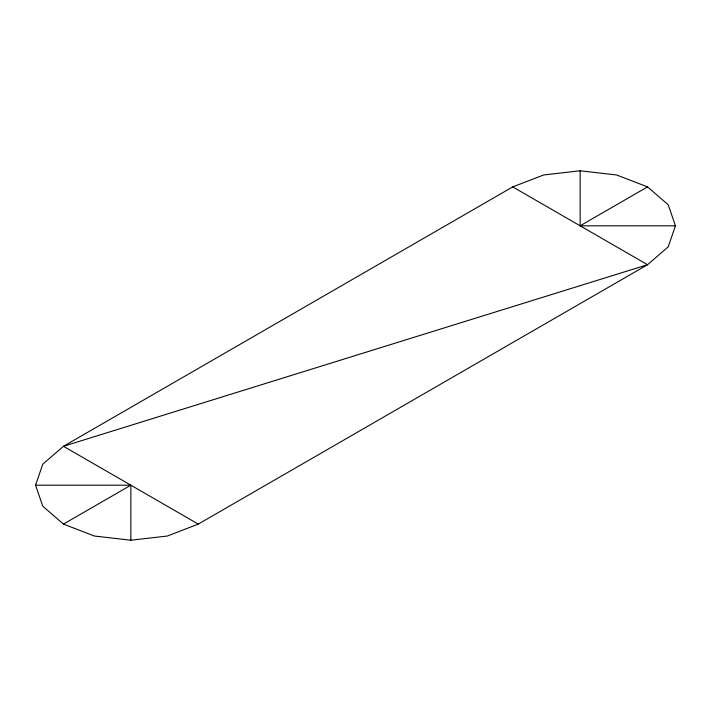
<?xml version="1.0" encoding="UTF-8"?>
<svg xmlns="http://www.w3.org/2000/svg" width="711" height="711" viewBox="0 0 711 711"><rect width="100%" height="100%" fill="white"/><g stroke="black" fill="none" stroke-linecap="round" stroke-linejoin="round"><path stroke-width="1.07" d="M35.55 485.195L42.802 464.141L63.466 446.286L512.747 186.895L543.666 174.968L580.14 170.782L616.615 174.968L647.534 186.895L668.198 204.75L675.45 225.805L668.198 246.859L647.534 264.714L198.253 524.105L167.334 536.032L130.86 540.218L94.385 536.032L63.466 524.105L42.802 506.25L35.55 485.195L130.86 485.195L130.86 540.218M63.466 524.105L130.86 485.195M580.14 170.782L580.14 225.805L647.534 186.895M580.14 225.805L675.45 225.805M512.747 186.895L647.534 264.714L63.466 446.286L198.253 524.105"/></g></svg>
